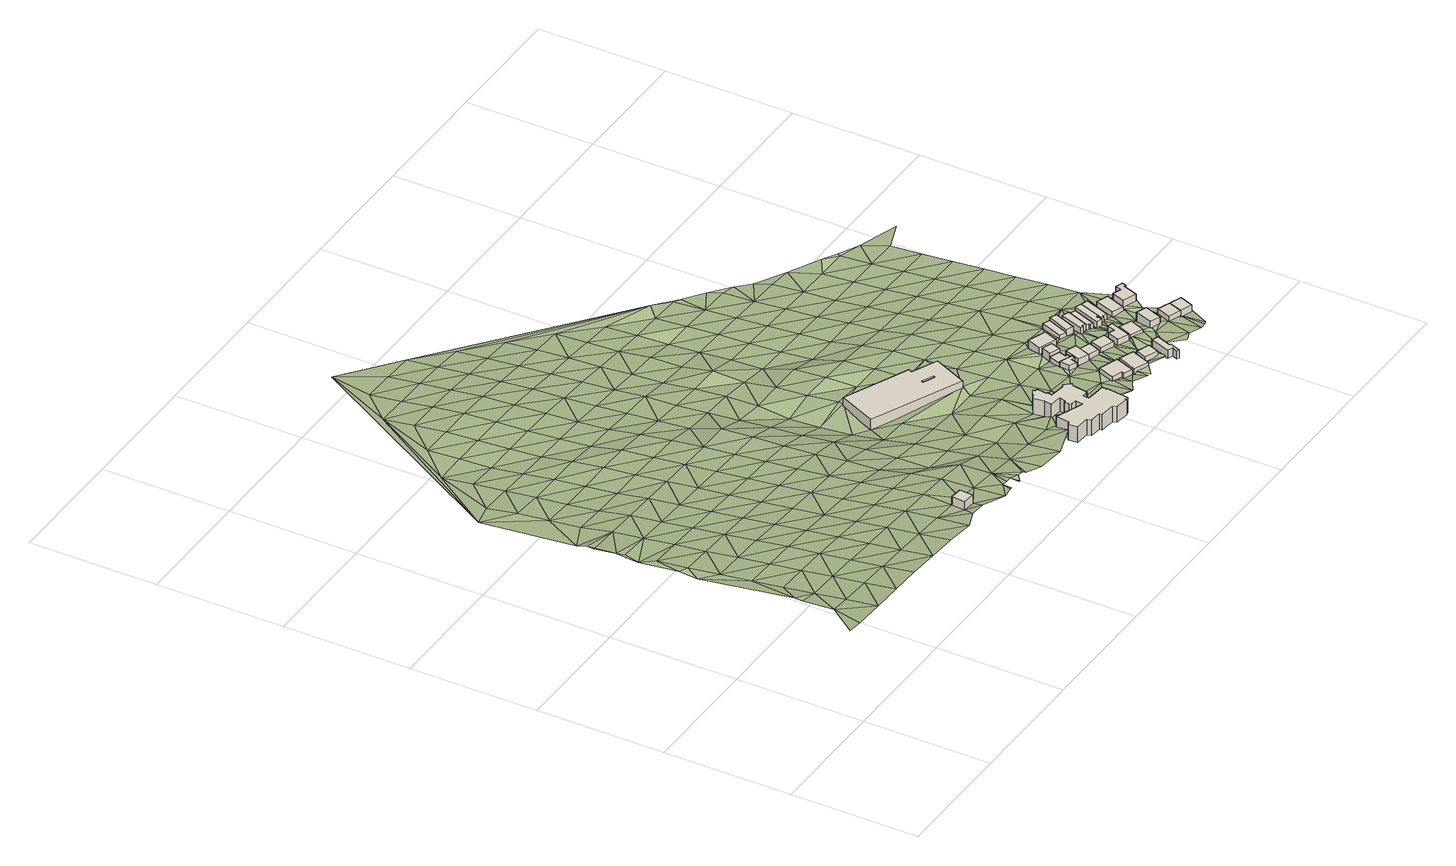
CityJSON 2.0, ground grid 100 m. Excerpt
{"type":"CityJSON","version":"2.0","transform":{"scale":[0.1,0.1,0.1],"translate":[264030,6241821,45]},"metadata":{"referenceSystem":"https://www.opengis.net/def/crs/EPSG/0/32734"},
"CityObjects":{
"building1":{"type":"Building","attributes":{"address":"2 Rhodes Avenue University Estate Cape Town","building":"house","building:levels":"2","building_height":6.9,"roof_height":108.15,"ground_height":101.25,"plus_code":"4FRW3C7X+2JJ"},"geometry":[{"type":"Solid","lod":"1","boundaries":[[[[0,1,2,3]],[[1,4,5,2]],[[4,6,7,5]],[[6,0,3,7]],[[3,2,5,7]],[[6,4,1,0]]]]}]},
"building2":{"type":"Building","attributes":{"address":"Oasis House 96 Upper Roodebloem Road University Estate Cape Town","building":"office","building:levels":"3","building_height":9.7,"roof_height":92.57,"ground_height":82.87,"plus_code":"4FRW3F72+27H"},"geometry":[{"type":"Solid","lod":"1","boundaries":[[[[8,9,10,11]],[[9,12,13,10]],[[12,14,15,13]],[[14,16,17,15]],[[16,18,19,17]],[[18,20,21,19]],[[20,22,23,21]],[[22,24,25,23]],[[24,26,27,25]],[[26,28,29,27]],[[28,30,31,29]],[[30,32,33,31]],[[32,34,35,33]],[[34,36,37,35]],[[36,38,39,37]],[[38,40,41,39]],[[40,42,43,41]],[[42,44,45,43]],[[44,46,47,45]],[[46,48,49,47]],[[48,50,51,49]],[[50,52,53,51]],[[52,54,55,53]],[[54,56,57,55]],[[56,58,59,57]],[[58,60,61,59]],[[60,62,63,61]],[[62,64,65,63]],[[64,66,67,65]],[[66,68,69,67]],[[68,70,71,69]],[[70,72,73,71]],[[72,74,75,73]],[[74,76,77,75]],[[76,78,79,77]],[[78,80,81,79]],[[80,82,83,81]],[[82,84,85,83]],[[84,86,87,85]],[[86,88,89,87]],[[88,90,91,89]],[[90,92,93,91]],[[92,8,11,93]],[[11,10,13,15,17,19,21,23,25,27,29,31,33,35,37,39,41,43,45,47,49,51,53,55,57,59,61,63,65,67,69,71,73,75,77,79,81,83,85,87,89,91,93]],[[92,90,88,86,84,82,80,78,76,74,72,70,68,66,64,62,60,58,56,54,52,50,48,46,44,42,40,38,36,34,32,30,28,26,24,22,20,18,16,14,12,9,8]]]]}]},
"building3":{"type":"Building","attributes":{"address":"197 Nelson Mandela Boulevard Cape Town","building":"warehouse","building:levels":"2","building_height":6.9,"roof_height":76.6,"ground_height":69.7,"plus_code":"4FRW3F72+C5V"},"geometry":[{"type":"Solid","lod":"1","boundaries":[[[[94,95,96,97]],[[95,98,99,96]],[[98,100,101,99]],[[100,102,103,101]],[[102,104,105,103]],[[104,94,97,105]],[[106,107,108,109]],[[107,110,111,108]],[[110,112,113,111]],[[112,106,109,113]],[[97,96,99,101,103,105],[109,108,111,113]],[[104,102,100,98,95,94],[112,110,107,106]]]]}]},
"building4":{"type":"Building","attributes":{"address":"127A Upper Roodebloem Road University Estate Cape Town","building":"house","building:levels":"1","building_height":4.1,"roof_height":80.63,"ground_height":76.53,"plus_code":"4FRW3F72+2GH"},"geometry":[{"type":"Solid","lod":"1","boundaries":[[[[114,115,116,117]],[[115,118,119,116]],[[118,120,121,119]],[[120,122,123,121]],[[122,124,125,123]],[[124,114,117,125]],[[117,116,119,121,123,125]],[[124,122,120,118,115,114]]]]}]},
"building5":{"type":"Building","attributes":{"address":"127 Upper Roodebloem Road University Estate Cape Town","building":"house","building:levels":"1","building_height":4.1,"roof_height":78.31,"ground_height":74.21,"plus_code":"4FRW3F72+4GV"},"geometry":[{"type":"Solid","lod":"1","boundaries":[[[[126,127,128,129,130,131]],[[127,132,133,129,128]],[[132,134,135,133]],[[134,136,137,135]],[[136,138,139,137]],[[138,126,131,130,139]],[[130,129,133,135,137,139]],[[138,136,134,132,127,126]]]]}]},
"building6":{"type":"Building","attributes":{"address":"125 Upper Roodebloem Road University Estate Cape Town","building":"house","building:levels":"1","building_height":4.1,"roof_height":76.48,"ground_height":72.38,"plus_code":"4FRW3F72+5GP"},"geometry":[{"type":"Solid","lod":"1","boundaries":[[[[140,141,142,143]],[[141,144,131,142]],[[144,145,146,131]],[[145,147,148,146]],[[147,149,150,148]],[[149,140,143,150]],[[143,142,131,146,148,150]],[[149,147,145,144,141,140]]]]}]},
"building7":{"type":"Building","attributes":{"address":"University Estate Cape Town","building":"house","building:levels":"1","building_height":4.1,"roof_height":80.63,"ground_height":76.53,"plus_code":"4FRW3F72+2J2"},"geometry":[{"type":"Solid","lod":"1","boundaries":[[[[151,152,153,154]],[[152,155,156,153]],[[155,157,158,156]],[[157,151,154,158]],[[154,153,156,158]],[[157,155,152,151]]]]}]},
"building8":{"type":"Building","attributes":{"address":"123 Upper Roodebloem Road University Estate Cape Town","building":"house","building:levels":"2","building_height":6.9,"roof_height":79.28,"ground_height":72.38,"plus_code":"4FRW3F72+6G5"},"geometry":[{"type":"Solid","lod":"1","boundaries":[[[[141,140,143,159,160,142]],[[140,161,162,159,143]],[[161,163,164,162]],[[163,141,142,160,164]],[[160,159,162,164]],[[163,161,140,141]]]]}]},
"building9":{"type":"Building","attributes":{"address":"29 Ritchie Street University Estate Cape Town","building":"house","building:levels":"1","building_height":4.1,"roof_height":78.31,"ground_height":74.21,"plus_code":"4FRW3F72+4HV"},"geometry":[{"type":"Solid","lod":"1","boundaries":[[[[165,166,167,168]],[[166,169,170,167]],[[169,171,172,170]],[[171,173,174,172]],[[173,165,168,174]],[[168,167,170,172,174]],[[173,171,169,166,165]]]]}]},
"building10":{"type":"Building","attributes":{"address":"31 Ritchie Street University Estate Cape Town","building":"house","building:levels":"1","building_height":4.1,"roof_height":78.31,"ground_height":74.21,"plus_code":"4FRW3F72+4JC"},"geometry":[{"type":"Solid","lod":"1","boundaries":[[[[175,176,168,167]],[[176,177,178,168]],[[177,179,180,178]],[[179,175,167,180]],[[167,168,178,180]],[[179,177,176,175]]]]}]},
"building11":{"type":"Building","attributes":{"address":"University Estate Cape Town","building":"house","building:levels":"1","building_height":4.1,"roof_height":79.83,"ground_height":75.73,"plus_code":"4FRW3F62+XMV"},"geometry":[{"type":"Solid","lod":"1","boundaries":[[[[181,182,183,184]],[[182,185,186,183]],[[185,187,188,186]],[[187,181,184,188]],[[184,183,186,188]],[[187,185,182,181]]]]}]},
"building12":{"type":"Building","attributes":{"address":"121B Tooting Lane University Estate Cape Town","building":"house","building:levels":"1","building_height":4.1,"roof_height":76.48,"ground_height":72.38,"plus_code":"4FRW3F72+7H4"},"geometry":[{"type":"Solid","lod":"1","boundaries":[[[[189,190,191,192]],[[190,193,194,191]],[[193,195,196,194]],[[195,189,192,196]],[[192,191,194,196]],[[195,193,190,189]]]]}]},
"building13":{"type":"Building","attributes":{"address":"University Estate Cape Town","building":"house","building:levels":"1","building_height":4.1,"roof_height":82.3,"ground_height":78.2,"plus_code":"4FRW3F62+XPC"},"geometry":[{"type":"Solid","lod":"1","boundaries":[[[[197,198,199,200]],[[198,201,202,199]],[[201,203,204,202]],[[203,205,206,204]],[[205,207,208,206]],[[207,209,210,208]],[[209,211,212,210]],[[211,197,200,212]],[[200,199,202,204,206,208,210,212]],[[211,209,207,205,203,201,198,197]]]]}]},
"building14":{"type":"Building","attributes":{"address":"33 Ritchie Street University Estate Cape Town","building":"house","building:levels":"1","building_height":4.1,"roof_height":77.22,"ground_height":73.12,"plus_code":"4FRW3F72+4M6"},"geometry":[{"type":"Solid","lod":"1","boundaries":[[[[213,214,215,216]],[[214,217,218,215]],[[217,219,220,218]],[[219,213,216,220]],[[216,215,218,220]],[[219,217,214,213]]]]}]},
"building15":{"type":"Building","attributes":{"address":"35 Ritchie Street University Estate Cape Town","building":"house","building:levels":"1","building_height":4.1,"roof_height":77.22,"ground_height":73.12,"plus_code":"4FRW3F72+4P3"},"geometry":[{"type":"Solid","lod":"1","boundaries":[[[[221,222,223,224]],[[222,225,226,223]],[[225,227,228,226]],[[227,229,230,228]],[[229,231,232,230]],[[231,221,224,232]],[[224,223,226,228,230,232]],[[231,229,227,225,222,221]]]]}]},
"building16":{"type":"Building","attributes":{"address":"4 Selbourne Road University Estate Cape Town","building":"house","building:levels":"1","building_height":4.1,"roof_height":72.56,"ground_height":68.46,"plus_code":"4FRW3F72+7M4"},"geometry":[{"type":"Solid","lod":"1","boundaries":[[[[233,234,235,236]],[[234,237,238,235]],[[237,239,240,238]],[[239,233,236,240]],[[236,235,238,240]],[[239,237,234,233]]]]}]},
"building17":{"type":"Building","attributes":{"address":"6 Selbourne Road University Estate Cape Town","building":"house","building:levels":"1","building_height":4.1,"roof_height":74.78,"ground_height":70.68,"plus_code":"4FRW3F72+7P2"},"geometry":[{"type":"Solid","lod":"1","boundaries":[[[[239,241,242,243,244,240]],[[241,245,246,243,242]],[[245,233,247,246]],[[233,239,240,244,247]],[[244,243,246,247]],[[233,245,241,239]]]]}]},
"building18":{"type":"Building","attributes":{"address":"37 Ritchie Street University Estate Cape Town","building":"house","building:levels":"1","building_height":4.1,"roof_height":76.28,"ground_height":72.18,"plus_code":"4FRW3F72+3QM"},"geometry":[{"type":"Solid","lod":"1","boundaries":[[[[248,249,250,251]],[[249,252,253,250]],[[252,254,255,253]],[[254,248,251,255]],[[251,250,253,255]],[[254,252,249,248]]]]}]},
"building19":{"type":"Building","attributes":{"address":"8 Selbourne Road University Estate Cape Town","building":"house","building:levels":"1","building_height":4.1,"roof_height":74.78,"ground_height":70.68,"plus_code":"4FRW3F72+6PG"},"geometry":[{"type":"Solid","lod":"1","boundaries":[[[[256,257,258,259,260]],[[257,261,262,258]],[[261,263,264,262]],[[263,265,266,264]],[[265,267,268,269,266]],[[267,256,260,259,269,268]],[[259,258,262,264,266,269]],[[267,265,263,261,257,256]]]]}]},
"building20":{"type":"Building","attributes":{"address":"10 Selbourne Road University Estate Cape Town","building":"house","building:levels":"1","building_height":4.1,"roof_height":73.74,"ground_height":69.64,"plus_code":"4FRW3F72+6QC"},"geometry":[{"type":"Solid","lod":"1","boundaries":[[[[256,267,268,260]],[[267,270,271,268]],[[270,272,273,271]],[[272,274,275,273]],[[274,276,277,275]],[[276,256,260,277]],[[260,268,271,273,275,277]],[[276,274,272,270,267,256]]]]}]},
"building21":{"type":"Building","attributes":{"address":"12 Selbourne Road University Estate Cape Town","building":"house","building:levels":"1","building_height":4.1,"roof_height":73.74,"ground_height":69.64,"plus_code":"4FRW3F72+6Q9"},"geometry":[{"type":"Solid","lod":"1","boundaries":[[[[278,279,280,281]],[[279,282,283,280]],[[282,284,285,283]],[[284,286,287,285]],[[286,288,289,287]],[[288,290,291,289]],[[290,292,293,291]],[[292,278,281,293]],[[281,280,283,285,287,289,291,293]],[[292,290,288,286,284,282,279,278]]]]}]},
"building22":{"type":"Building","attributes":{"address":"39 Ritchie Street University Estate Cape Town","building":"house","building:levels":"1","building_height":4.1,"roof_height":79.01,"ground_height":74.91,"plus_code":"4FRW3F72+3R8"},"geometry":[{"type":"Solid","lod":"1","boundaries":[[[[294,295,296,297]],[[295,298,299,296]],[[298,300,301,299]],[[300,294,297,301]],[[297,296,299,301]],[[300,298,295,294]]]]}]},
"building23":{"type":"Building","attributes":{"address":"14 Selbourne Road University Estate Cape Town","building":"house","building:levels":"1","building_height":4.1,"roof_height":73.74,"ground_height":69.64,"plus_code":"4FRW3F72+6R7"},"geometry":[{"type":"Solid","lod":"1","boundaries":[[[[302,303,293,281]],[[303,304,305,293]],[[304,306,307,305]],[[306,308,309,307]],[[308,310,311,309]],[[310,312,313,311]],[[312,302,281,313]],[[281,293,305,307,309,311,313]],[[312,310,308,306,304,303,302]]]]}]},
"building24":{"type":"Building","attributes":{"address":"41 Ritchie Street University Estate Cape Town","building":"house","building:levels":"1","building_height":4.1,"roof_height":78.24,"ground_height":74.14,"plus_code":"4FRW3F72+2VQ"},"geometry":[{"type":"Solid","lod":"1","boundaries":[[[[314,315,316,317]],[[315,318,319,316]],[[318,320,321,319]],[[320,314,317,321]],[[317,316,319,321]],[[320,318,315,314]]]]}]},
"building25":{"type":"Building","attributes":{"address":"16 Selbourne Road University Estate Cape Town","building":"house","building:levels":"1","building_height":4.1,"roof_height":72.95,"ground_height":68.85,"plus_code":"4FRW3F72+5VJ"},"geometry":[{"type":"Solid","lod":"1","boundaries":[[[[322,323,324,325]],[[323,326,327,324]],[[326,328,329,327]],[[328,322,325,329]],[[325,324,327,329]],[[328,326,323,322]]]]}]},
"building26":{"type":"Building","attributes":{"address":"43 Ritchie Street University Estate Cape Town","building":"house","building:levels":"1","building_height":4.1,"roof_height":78.24,"ground_height":74.14,"plus_code":"4FRW3F72+2WG"},"geometry":[{"type":"Solid","lod":"1","boundaries":[[[[330,331,321,317]],[[331,332,333,321]],[[332,334,335,333]],[[334,330,317,335]],[[317,321,333,335]],[[334,332,331,330]]]]}]},
"building27":{"type":"Building","attributes":{"address":"18 Selbourne Road University Estate Cape Town","building":"house","building:levels":"2","building_height":6.9,"roof_height":75.75,"ground_height":68.85,"plus_code":"4FRW3F72+5WF"},"geometry":[{"type":"Solid","lod":"1","boundaries":[[[[336,337,338,339]],[[337,340,341,338]],[[340,342,343,341]],[[342,344,345,343]],[[344,346,347,345]],[[346,348,349,347]],[[348,350,351,349]],[[350,336,339,351]],[[339,338,341,343,345,347,349,351]],[[350,348,346,344,342,340,337,336]]]]}]},
"terrain1":{"type":"TINRelief","geometry":[{"type":"CompositeSurface","lod":"1","boundaries":[[[352,353,354]],[[352,355,353]],[[356,353,355]],[[357,353,358]],[[356,358,353]],[[357,358,359]],[[355,360,356]],[[361,359,358]],[[361,362,359]],[[355,363,360]],[[358,356,364]],[[359,362,365]],[[356,360,364]],[[358,366,361]],[[362,361,366]],[[365,362,367]],[[358,364,366]],[[368,360,363]],[[365,367,369]],[[365,369,370]],[[367,362,371]],[[360,368,364]],[[366,371,362]],[[363,372,368]],[[370,369,373]],[[373,374,370]],[[369,367,375]],[[371,376,367]],[[377,366,364]],[[368,378,364]],[[369,375,373]],[[367,376,375]],[[379,374,380]],[[366,377,371]],[[364,378,377]],[[381,374,373]],[[382,368,372]],[[383,384,379]],[[385,380,374]],[[386,376,371]],[[381,373,375]],[[380,385,379]],[[387,378,368]],[[371,377,386]],[[385,374,381]],[[387,368,382]],[[388,383,379]],[[376,389,375]],[[390,377,378]],[[383,388,384]],[[376,386,391]],[[388,392,384]],[[388,379,385]],[[390,378,387]],[[375,389,381]],[[376,391,389]],[[377,393,386]],[[393,377,390]],[[385,381,394]],[[395,387,382]],[[392,388,396]],[[391,386,397]],[[381,389,394]],[[392,396,398]],[[397,386,393]],[[395,382,399]],[[392,398,400]],[[401,390,387]],[[388,385,402]],[[391,403,389]],[[385,394,404]],[[390,401,393]],[[403,391,397]],[[395,401,387]],[[388,402,396]],[[402,385,404]],[[389,405,394]],[[406,397,393]],[[407,400,398]],[[405,389,403]],[[408,398,396]],[[395,399,409]],[[406,393,401]],[[404,394,410]],[[411,400,407]],[[408,396,402]],[[412,403,397]],[[394,405,410]],[[406,412,397]],[[407,398,413]],[[401,395,414]],[[408,415,398]],[[409,416,395]],[[417,402,404]],[[418,405,403]],[[404,410,419]],[[414,406,401]],[[398,415,413]],[[403,412,418]],[[414,395,416]],[[420,411,407]],[[402,417,408]],[[417,404,419]],[[400,411,421]],[[405,422,410]],[[423,412,406]],[[420,407,413]],[[424,416,409]],[[405,418,422]],[[415,408,425]],[[423,406,414]],[[426,419,410]],[[408,417,425]],[[411,420,427]],[[410,422,426]],[[4,416,424]],[[414,416,1]],[[415,428,413]],[[418,412,429]],[[412,423,430]],[[416,4,1]],[[421,411,427]],[[415,425,428]],[[417,419,431]],[[422,418,429]],[[426,432,419]],[[429,412,430]],[[4,424,433]],[[413,434,420]],[[423,414,435]],[[417,431,425]],[[435,414,1]],[[434,413,428]],[[431,419,432]],[[6,4,433]],[[422,436,426]],[[427,420,437]],[[438,430,423]],[[436,422,429]],[[425,439,428]],[[1,0,435]],[[437,420,434]],[[438,423,435]],[[440,432,426]],[[433,441,6]],[[439,425,431]],[[421,427,442]],[[430,443,429]],[[400,421,444]],[[426,436,440]],[[434,428,445]],[[442,427,437]],[[6,446,0]],[[438,443,430]],[[445,428,439]],[[446,6,441]],[[435,0,447]],[[431,432,448]],[[449,436,429]],[[432,440,450]],[[437,434,451]],[[447,438,435]],[[421,442,452]],[[443,449,429]],[[439,431,448]],[[451,434,445]],[[0,446,447]],[[448,432,450]],[[440,436,453]],[[421,452,454]],[[437,455,442]],[[456,443,438]],[[446,441,457]],[[449,453,436]],[[439,458,445]],[[459,457,441]],[[455,437,451]],[[438,447,456]],[[460,450,440]],[[458,439,448]],[[452,442,461]],[[449,443,462]],[[457,459,463]],[[453,460,440]],[[451,445,464]],[[461,442,455]],[[462,443,456]],[[457,465,446]],[[450,466,448]],[[447,446,467]],[[464,445,458]],[[454,444,421]],[[454,452,468]],[[460,466,450]],[[457,469,465]],[[455,451,470]],[[471,472,473]],[[474,453,449]],[[447,467,456]],[[468,452,461]],[[462,475,449]],[[467,446,465]],[[469,473,465]],[[458,448,476]],[[477,473,472]],[[470,451,464]],[[477,465,473]],[[453,474,460]],[[466,476,448]],[[449,475,474]],[[455,478,461]],[[456,479,462]],[[444,480,400]],[[481,454,468]],[[465,477,482]],[[464,458,483]],[[455,470,478]],[[479,456,467]],[[484,466,460]],[[481,485,454]],[[476,483,458]],[[486,468,461]],[[487,475,462]],[[460,474,484]],[[482,488,465]],[[464,489,470]],[[485,444,454]],[[461,478,486]],[[462,479,487]],[[482,490,488]],[[476,466,491]],[[467,465,492]],[[483,489,464]],[[493,481,468]],[[491,466,484]],[[488,490,494]],[[478,470,495]],[[474,475,496]],[[479,467,492]],[[486,493,468]],[[475,487,497]],[[492,465,488]],[[489,495,470]],[[498,485,481]],[[499,483,476]],[[474,496,484]],[[491,500,476]],[[475,497,496]],[[486,478,501]],[[479,502,487]],[[493,498,481]],[[483,499,489]],[[494,503,488]],[[495,501,478]],[[476,500,499]],[[492,502,479]],[[504,444,485]],[[484,505,491]],[[506,493,486]],[[497,487,507]],[[498,504,485]],[[505,484,496]],[[508,495,489]],[[501,506,486]],[[502,507,487]],[[509,500,491]],[[510,492,488]],[[508,489,499]],[[503,511,488]],[[512,498,493]],[[497,513,496]],[[504,514,444]],[[491,505,509]],[[515,501,495]],[[492,510,502]],[[506,512,493]],[[507,513,497]],[[510,488,511]],[[514,516,444]],[[508,515,495]],[[517,504,498]],[[499,500,518]],[[505,496,519]],[[500,509,520]],[[521,507,502]],[[512,517,498]],[[513,519,496]],[[506,501,522]],[[518,508,499]],[[515,523,501]],[[500,520,518]],[[521,502,510]],[[524,514,504]],[[516,480,444]],[[505,525,509]],[[503,526,511]],[[512,506,522]],[[527,513,507]],[[517,524,504]],[[501,523,522]],[[519,525,505]],[[521,527,507]],[[514,528,516]],[[529,515,508]],[[95,519,513]],[[520,509,530]],[[510,511,531]],[[508,518,532]],[[517,512,533]],[[524,528,514]],[[525,530,509]],[[534,511,526]],[[515,529,523]],[[531,521,510]],[[522,533,512]],[[508,532,529]],[[513,535,95]],[[527,535,513]],[[531,511,534]],[[517,536,524]],[[518,520,537]],[[528,538,516]],[[530,539,520]],[[516,538,480]],[[522,523,540]],[[519,541,525]],[[519,95,541]],[[533,536,517]],[[534,526,542]],[[526,543,542]],[[532,518,537]],[[544,527,521]],[[529,540,523]],[[520,539,537]],[[521,531,545]],[[528,524,546]],[[547,530,525]],[[548,533,522]],[[527,544,535]],[[536,546,524]],[[521,545,544]],[[534,542,549]],[[534,549,531]],[[532,550,529]],[[540,548,522]],[[547,525,541]],[[538,528,551]],[[552,539,530]],[[550,532,537]],[[553,536,533]],[[546,551,528]],[[545,531,44]],[[538,554,480]],[[547,552,530]],[[542,555,549]],[[549,46,531]],[[540,529,556]],[[557,555,542]],[[548,553,533]],[[44,531,46]],[[557,542,558]],[[535,559,95]],[[556,529,550]],[[546,536,560]],[[561,537,539]],[[562,549,555]],[[551,554,538]],[[549,562,563]],[[552,564,539]],[[563,562,555]],[[549,563,565]],[[545,566,544]],[[553,560,536]],[[567,557,558]],[[545,44,566]],[[568,565,563]],[[569,548,540]],[[570,547,541]],[[537,561,550]],[[544,559,535]],[[540,556,571]],[[539,564,561]],[[572,551,546]],[[547,570,552]],[[548,569,553]],[[42,566,44]],[[560,572,546]],[[540,571,569]],[[36,34,32]],[[556,550,573]],[[38,36,40]],[[566,42,40]],[[574,544,566]],[[575,32,576]],[[577,578,579]],[[580,554,551]],[[581,564,552]],[[573,550,561]],[[579,578,582]],[[32,583,36]],[[560,553,584]],[[579,585,586]],[[572,580,551]],[[585,579,582]],[[552,570,581]],[[32,575,583]],[[570,541,587]],[[574,559,544]],[[588,571,556]],[[589,40,36]],[[569,584,553]],[[582,590,585]],[[591,585,592]],[[573,588,556]],[[593,566,40]],[[36,583,589]],[[585,590,592]],[[594,572,560]],[[595,587,541]],[[561,564,596]],[[591,592,597]],[[564,581,598]],[[590,599,600]],[[593,574,566]],[[584,594,560]],[[583,597,589]],[[569,571,601]],[[589,593,40]],[[602,603,604]],[[596,573,561]],[[588,605,571]],[[564,598,596]],[[606,580,572]],[[600,607,590]],[[604,608,602]],[[570,609,581]],[[601,584,569]],[[597,592,610]],[[610,592,590]],[[594,606,572]],[[571,605,601]],[[554,611,480]],[[570,587,609]],[[612,559,574]],[[574,593,612]],[[613,588,573]],[[598,581,614]],[[589,597,615]],[[573,596,616]],[[607,610,590]],[[581,609,614]],[[595,617,618]],[[619,594,584]],[[588,613,605]],[[584,601,620]],[[573,616,613]],[[615,597,610]],[[559,612,621]],[[598,622,596]],[[623,587,595]],[[593,589,624]],[[618,559,621]],[[594,619,606]],[[609,587,623]],[[584,620,619]],[[598,614,622]],[[554,580,611]],[[625,610,607]],[[601,605,626]],[[627,625,607]],[[595,618,623]],[[624,589,615]],[[616,596,628]],[[612,593,629]],[[613,626,605]],[[614,609,630]],[[628,596,622]],[[618,621,623]],[[610,625,631]],[[625,627,122]],[[631,615,610]],[[632,620,601]],[[621,612,629]],[[623,630,609]],[[629,593,624]],[[120,625,122]],[[616,633,613]],[[626,632,601]],[[611,580,606]],[[627,124,122]],[[124,627,634]],[[622,614,635]],[[616,628,633]],[[624,615,636]],[[631,132,615]],[[637,636,615]],[[132,637,615]],[[619,620,638]],[[639,623,621]],[[630,635,614]],[[124,634,640]],[[641,626,613]],[[632,638,620]],[[621,629,639]],[[624,636,642]],[[628,622,643]],[[641,613,633]],[[644,645,640]],[[646,124,640]],[[176,132,631]],[[606,619,611]],[[629,624,163]],[[132,647,134]],[[630,623,648]],[[635,643,622]],[[163,624,642]],[[136,134,647]],[[114,176,631]],[[649,632,626]],[[114,124,646]],[[132,176,647]],[[138,136,647]],[[639,648,623]],[[633,628,650]],[[641,649,626]],[[138,647,171]],[[163,651,629]],[[630,652,635]],[[147,138,171]],[[643,650,628]],[[149,147,171]],[[149,171,140]],[[646,177,114]],[[653,638,632]],[[651,190,629]],[[639,629,654]],[[114,177,176]],[[648,652,630]],[[638,611,619]],[[161,651,163]],[[157,645,182]],[[641,633,655]],[[140,171,656]],[[649,653,632]],[[657,182,645]],[[656,161,140]],[[190,654,629]],[[646,157,658]],[[177,646,658]],[[643,635,659]],[[171,660,656]],[[650,655,633]],[[182,181,157]],[[661,651,161]],[[648,639,662]],[[652,659,635]],[[179,660,175]],[[182,657,663]],[[661,161,656]],[[664,649,641]],[[656,660,661]],[[177,658,179]],[[665,157,181]],[[654,662,639]],[[650,643,666]],[[660,179,214]],[[157,219,658]],[[653,611,638]],[[655,664,641]],[[658,214,179]],[[157,665,219]],[[181,187,665]],[[657,198,663]],[[654,190,189]],[[648,667,652]],[[659,666,643]],[[649,668,653]],[[663,198,187]],[[669,661,660]],[[662,667,648]],[[214,669,660]],[[187,198,665]],[[655,650,670]],[[671,219,665]],[[664,668,649]],[[661,672,189]],[[659,652,673]],[[650,666,670]],[[665,198,674]],[[675,671,665]],[[669,672,661]],[[676,219,671]],[[662,654,234]],[[234,654,189]],[[213,219,676]],[[667,673,652]],[[677,214,213]],[[198,197,674]],[[675,665,674]],[[653,678,611]],[[664,655,679]],[[668,678,653]],[[214,677,669]],[[234,189,672]],[[672,669,680]],[[666,659,681]],[[670,679,655]],[[682,213,676]],[[680,669,683]],[[197,684,685]],[[686,677,213]],[[674,197,687]],[[673,681,659]],[[677,683,669]],[[213,682,686]],[[688,682,676]],[[689,668,664]],[[254,675,674]],[[667,662,690]],[[691,662,234]],[[692,693,684]],[[687,197,685]],[[678,694,611]],[[695,670,666]],[[668,694,678]],[[679,689,664]],[[254,221,675]],[[693,685,684]],[[686,696,697]],[[683,677,698]],[[682,699,686]],[[233,700,234]],[[699,696,686]],[[673,667,690]],[[681,695,666]],[[662,691,690]],[[234,700,691]],[[682,701,699]],[[696,699,702]],[[682,221,703]],[[694,668,704]],[[703,701,682]],[[698,245,683]],[[687,685,705]],[[706,221,254]],[[707,679,670]],[[689,708,668]],[[252,687,705]],[[709,703,221]],[[706,254,252]],[[704,668,708]],[[693,318,685]],[[681,673,710]],[[695,707,670]],[[685,711,705]],[[221,706,306]],[[712,700,233]],[[306,709,221]],[[245,698,256]],[[713,701,703]],[[691,700,712]],[[693,714,318]],[[710,673,690]],[[712,233,245]],[[715,252,705]],[[709,304,716]],[[711,685,318]],[[706,252,715]],[[306,304,709]],[[717,716,718]],[[719,689,679]],[[303,716,304]],[[718,716,303]],[[706,310,306]],[[245,256,712]],[[713,703,279]],[[681,720,695]],[[306,310,308]],[[707,719,679]],[[706,715,721]],[[721,310,706]],[[713,279,256]],[[689,722,708]],[[691,723,690]],[[708,722,704]],[[720,681,710]],[[714,724,320]],[[714,320,318]],[[712,256,279]],[[315,711,318]],[[691,712,723]],[[724,725,320]],[[711,315,295]],[[707,695,726]],[[722,689,727]],[[728,721,715]],[[719,729,689]],[[728,715,295]],[[279,302,712]],[[310,721,322]],[[710,690,730]],[[727,689,729]],[[726,695,720]],[[322,312,310]],[[312,712,302]],[[731,320,725]],[[295,315,732]],[[690,723,730]],[[295,732,728]],[[733,719,707]],[[732,315,314]],[[732,734,728]],[[720,710,735]],[[726,733,707]],[[736,728,734]],[[737,712,312]],[[723,712,737]],[[710,730,735]],[[736,328,728]],[[732,738,734]],[[719,739,729]],[[322,737,312]],[[729,739,727]],[[720,740,726]],[[737,322,328]],[[741,328,736]],[[733,742,719]],[[741,736,743]],[[730,723,744]],[[739,719,742]],[[740,720,735]],[[745,328,741]],[[745,741,743]],[[744,723,737]],[[737,328,745]],[[746,733,726]],[[735,730,747]],[[746,726,740]],[[744,747,730]],[[733,748,742]],[[742,749,739]],[[740,735,750]],[[746,748,733]],[[735,747,750]],[[746,740,751]],[[748,752,742]],[[742,752,749]],[[751,740,750]],[[746,753,748]],[[752,754,749]],[[753,746,751]],[[748,755,752]],[[752,755,754]],[[756,748,753]],[[756,755,748]],[[755,756,757]]]}]}
},
"vertices":[
[1943,354,562],[1845,361,562],[1845,361,632],[1943,354,632],[1837,254,562],[1837,254,632],[1935,247,562],[1935,247,632],
[3672,224,345],[3594,229,345],[3594,229,476],[3672,224,476],[3515,239,345],[3515,239,476],[3521,286,345],[3521,286,476],[3554,282,345],[3554,282,476],[3555,287,345],[3555,287,476],[3570,284,345],[3570,284,476],[3587,404,345],[3587,404,476],[3605,420,345],[3605,420,476],[3566,474,345],[3566,474,476],[3544,460,345],[3544,460,476],[3422,477,345],[3422,477,476],[3428,515,345],[3428,515,476],[3419,516,345],[3419,516,476],[3430,597,345],[3430,597,476],[3407,600,345],[3407,600,476],[3409,618,345],[3409,618,476],[3400,617,345],[3400,617,476],[3321,566,345],[3321,566,476],[3333,485,345],[3333,485,476],[3318,423,345],[3318,423,476],[3413,410,345],[3413,410,476],[3402,361,345],[3402,361,476],[3391,363,345],[3391,363,476],[3384,318,345],[3384,318,476],[3394,304,345],[3394,304,476],[3440,298,345],[3440,298,476],[3432,240,345],[3432,240,476],[3212,324,345],[3212,324,476],[3197,216,345],[3197,216,476],[3175,205,345],[3175,205,476],[3182,134,345],[3182,134,476],[3286,126,345],[3286,126,476],[3299,93,345],[3299,93,476],[3386,84,345],[3386,84,476],[3393,64,345],[3393,64,476],[3508,52,345],[3508,52,476],[3523,20,345],[3523,20,476],[3628,7,345],[3628,7,476],[3629,17,345],[3629,17,476],[3653,11,345],[3653,11,476],[3674,184,345],[3674,184,476],[3667,185,345],[3667,185,476],
[2881,1812,229],[2749,1518,229],[2749,1518,316],[2881,1812,316],[3458,1201,229],[3458,1201,316],[3578,1467,229],[3578,1467,316],[3378,1557,229],[3378,1557,316],[3390,1585,229],[3390,1585,316],[3401,1386,229],[3309,1427,229],[3309,1427,316],[3401,1386,316],[3316,1441,229],[3316,1441,316],[3407,1400,229],[3407,1400,316],
[4156,382,315],[4005,437,315],[4005,437,356],[4156,382,356],[3958,310,315],[3958,310,356],[4039,281,315],[4039,281,356],[4031,259,315],[4031,259,356],[4102,234,315],[4102,234,356],
[3965,726,292],[3955,645,292],[3955,645,315],[3955,645,333],[3965,726,333],[3965,726,315],[4011,617,292],[4011,617,333],[4026,667,292],[4026,667,333],[4054,660,292],[4054,660,333],[4068,687,292],[4068,687,333],
[4084,795,274],[4002,825,274],[4002,825,315],[4084,795,315],[3965,726,274],[4068,687,274],[4068,687,315],[4084,731,274],[4084,731,315],[4063,739,274],[4063,739,315],
[4173,376,307],[4115,224,307],[4115,224,356],[4173,376,356],[4229,180,307],[4229,180,356],[4288,333,307],[4288,333,356],
[4084,795,343],[4002,825,343],[4112,873,274],[4112,873,343],[4032,903,274],[4032,903,343],
[4137,596,274],[4169,685,274],[4169,685,333],[4137,596,333],[4183,723,274],[4183,723,333],[4099,754,274],[4099,754,333],[4052,630,274],[4052,630,333],
[4169,685,292],[4137,596,292],[4219,566,292],[4219,566,333],[4252,655,292],[4252,655,333],
[4316,320,307],[4285,234,307],[4285,234,348],[4316,320,348],[4388,197,307],[4388,197,348],[4419,283,307],[4419,283,348],
[4242,998,251],[4099,1051,251],[4099,1051,315],[4242,998,315],[4058,941,251],[4058,941,315],[4200,888,251],[4200,888,315],
[4505,260,307],[4454,280,307],[4454,280,373],[4505,260,373],[4393,122,307],[4393,122,373],[4436,106,307],[4436,106,373],[4419,63,307],[4419,63,373],[4440,55,307],[4440,55,373],[4475,144,307],[4475,144,373],[4462,149,307],[4462,149,373],
[4402,626,281],[4293,666,281],[4293,666,322],[4402,626,322],[4258,572,281],[4258,572,322],[4367,532,281],[4367,532,322],
[4548,646,272],[4508,660,272],[4508,660,322],[4548,646,322],[4486,596,272],[4486,596,322],[4435,614,272],[4435,614,322],[4400,517,272],[4400,517,322],[4491,485,272],[4491,485,322],
[4423,1069,235],[4368,1092,235],[4368,1092,276],[4423,1069,276],[4302,918,235],[4302,918,276],[4355,898,235],[4355,898,276],
[4412,876,235],[4412,876,276],[4412,876,298],[4355,898,298],[4479,1047,235],[4479,1047,298],[4423,1069,298],
[4504,475,272],[4602,436,272],[4602,436,313],[4504,475,313],[4650,554,272],[4650,554,313],[4552,593,272],[4552,593,313],
[4545,987,224],[4491,1007,224],[4491,1007,298],[4545,987,298],[4545,987,287],[4425,824,224],[4425,824,298],[4448,816,224],[4448,816,298],[4453,829,224],[4453,829,298],[4481,817,224],[4481,817,287],[4481,817,298],
[4508,807,224],[4508,807,287],[4503,796,224],[4503,796,287],[4529,787,224],[4529,787,287],[4598,967,224],[4598,967,287],
[4685,971,224],[4635,987,224],[4635,987,287],[4685,971,287],[4554,774,224],[4554,774,287],[4599,758,224],[4599,758,287],[4611,788,224],[4611,788,287],[4602,791,224],[4602,791,287],[4607,802,224],[4607,802,287],[4623,796,224],[4623,796,287],
[4756,389,264],[4806,526,264],[4806,526,340],[4756,389,340],[4723,556,264],[4723,556,340],[4673,419,264],[4673,419,340],
[4685,971,246],[4623,796,246],[4612,765,246],[4612,765,287],[4630,759,246],[4630,759,287],[4634,772,246],[4634,772,287],[4670,759,246],[4670,759,287],[4739,952,246],[4739,952,287],
[4940,418,291],[4841,456,291],[4841,456,332],[4940,418,332],[4799,347,291],[4799,347,332],[4898,309,291],[4898,309,332],
[4772,897,238],[4714,742,238],[4714,742,280],[4772,897,280],[4805,708,238],[4805,708,280],[4863,863,238],[4863,863,280],
[4940,418,280],[4898,309,280],[4994,274,280],[4994,274,332],[5035,383,280],[5035,383,332],
[4947,688,228],[4988,806,228],[4988,806,308],[4947,688,308],[5004,800,228],[5004,800,308],[5015,833,228],[5015,833,308],[4956,854,228],[4956,854,308],[4940,805,228],[4940,805,308],[4874,828,228],[4874,828,308],[4839,726,228],[4839,726,308],
[133,105,718],[228,362,681],[6,107,731],[383,105,707],[383,355,670],[250,624,647],[383,605,633],[255,687,647],[633,355,658],[383,850,598],[383,1100,563],[633,105,695],[633,605,621],[304,1479,498],[633,850,587],[383,1350,529],[883,355,643],[383,1600,498],[315,1631,498],[633,1100,554],[883,105,682],[383,1850,467],[348,1973,433],[633,1600,484],[633,1350,519],[883,850,576],[883,605,607],[367,2159,433],[383,2095,433],[633,1850,451],[1133,105,664],[383,2340,398],[383,2392,398],[633,2095,417],[883,1100,545],[1133,355,626],[633,2340,383],[883,1600,471],[1133,605,591],[883,1350,507],[411,2496,349],[1133,850,560],[883,1850,436],[1383,355,607],[633,2590,336],[1133,1100,526],[633,2840,303],[1383,105,642],[462,3296,231],[1383,605,573],[883,2340,368],[1133,1350,490],[883,2095,401],[1133,1600,454],[1383,850,538],[633,3085,276],[883,2590,321],[1634,105,613],[1133,1850,422],[633,3330,233],[1383,1100,503],[883,3085,257],[1634,605,555],[883,2840,286],[1634,355,585],[1133,2340,357],[1383,1350,468],[1133,2095,390],[883,3330,226],[883,3830,158],[1383,1600,436],[1634,850,519],[1801,173,584],[1133,2590,311],[1383,1850,408],[883,3580,197],[1133,2840,281],[1634,1350,449],[1634,1100,483],[1383,2340,345],[1383,2095,378],[1922,164,584],[1133,3085,254],[1884,605,540],[1634,1600,419],[1133,3330,215],[1884,850,503],[1383,2590,313],[1634,1850,392],[2134,105,550],[1133,3580,178],[1884,1100,466],[1383,4575,79],[1383,2840,288],[2134,355,531],[2134,605,515],[1634,2340,336],[1884,1350,433],[1634,2095,363],[1383,3085,254],[1133,3830,163],[1884,1600,404],[1133,4080,147],[1383,3330,202],[2134,850,478],[2282,211,518],[1634,2590,304],[2264,141,518],[1884,1850,379],[1383,3580,183],[2134,1100,418],[2277,138,518],[1634,2840,282],[2384,355,497],[1884,2095,352],[2384,605,483],[1383,3830,166],[2329,208,518],[1634,3085,222],[2369,132,518],[2379,131,518],[2374,204,518],[2134,1600,372],[2134,1350,405],[1884,2340,329],[2432,174,518],[1634,3330,201],[2384,850,371],[1732,5180,8],[1383,4080,149],[2481,168,518],[1884,2590,293],[2134,1850,357],[1383,4330,117],[1634,3580,180],[2384,1100,364],[2634,355,462],[1884,2840,258],[2520,165,490],[2134,2095,343],[2634,605,404],[1634,3830,168],[2634,105,490],[1884,3085,214],[2384,1600,322],[2384,1350,349],[1634,4080,150],[2134,2590,240],[2134,2340,326],[1884,3330,188],[2634,850,358],[2885,105,460],[1634,4330,114],[2384,1850,288],[1884,3580,173],[2634,1100,329],[2134,2840,216],[2384,2095,270],[2885,605,359],[2885,355,434],[1884,3830,155],[2634,1350,272],[1634,4575,77],[2134,3085,193],[1634,4825,42],[1884,4080,137],[2384,2590,219],[2634,1600,229],[2384,2340,242],[2885,850,339],[2134,3580,150],[2134,3330,170],[1884,4330,104],[2634,1850,202],[3175,205,427],[2885,1100,302],[1884,4575,72],[2384,3085,180],[2634,2095,187],[3135,605,372],[2384,2840,194],[2134,3830,134],[3135,355,400],[2885,1350,260],[2134,4080,111],[2634,2590,203],[1884,4825,40],[2634,2340,212],[2384,3330,149],[2881,1812,262],[3212,324,400],[3197,216,427],[3135,1100,272],[3135,850,343],[2134,4330,83],[2885,1850,262],[2384,3580,127],[3318,423,379],[2634,2840,175],[2134,4575,56],[2885,2095,229],[2384,3830,109],[2134,4825,29],[3384,318,379],[2634,3085,139],[3394,304,379],[3432,240,379],[3458,1201,270],[2384,4080,88],[2885,2590,166],[3385,355,379],[3391,363,379],[2885,2340,210],[3413,410,379],[3385,850,328],[3440,298,379],[3402,361,379],[2634,3580,102],[3135,1850,236],[2634,3330,125],[2384,4330,62],[2885,2840,173],[3385,1100,270],[3544,460,348],[3422,477,379],[3521,286,348],[3515,239,348],[3554,282,348],[2384,4575,35],[3135,2095,229],[3594,229,370],[3566,474,348],[2634,3830,86],[3570,284,348],[3555,287,348],[3385,1600,243],[2885,3085,122],[3635,605,330],[3672,224,370],[3587,404,348],[3635,355,348],[3635,850,296],[2634,4080,67],[3390,1585,243],[3135,2590,125],[3605,420,348],[3135,2340,208],[3667,185,370],[3674,184,370],[2885,3580,76],[3316,1441,255],[3309,1427,255],[3401,1386,255],[2885,3330,112],[2634,4330,42],[3885,105,359],[3407,1400,255],[3385,1850,229],[3885,355,331],[3505,3687,43],[3635,1100,271],[3135,3085,90],[3385,2095,213],[3885,605,300],[3135,2840,112],[3378,1557,243],[3578,1467,255],[2885,4080,45],[2885,3830,63],[3635,1350,254],[3385,2340,137],[3635,1600,240],[3885,850,275],[3958,310,331],[3135,3330,67],[3976,161,359],[3385,2590,111],[3885,1100,266],[3635,1850,228],[4005,437,331],[3135,3580,57],[3385,2840,98],[4115,114,341],[3635,2095,190],[3965,726,300],[3955,645,300],[3135,3830,40],[3885,1350,245],[4115,224,341],[3385,3085,84],[4002,825,275],[3635,2340,132],[4135,105,341],[4229,180,341],[4173,376,315],[4052,630,292],[3885,1600,228],[3385,3330,67],[3635,2590,110],[4058,941,274],[3885,1850,211],[3385,3580,43],[4135,1100,251],[3635,2840,87],[4135,850,274],[4393,122,332],[4258,572,292],[3885,2095,162],[4183,723,292],[4200,888,274],[4135,1350,233],[4388,197,332],[3635,3085,68],[4386,355,307],[3885,2340,135],[4135,1600,209],[3635,3330,52],[4386,850,257],[3885,2590,98],[4400,517,281],[4302,918,257],[4135,1850,182],[4504,475,307],[4491,485,281],[4435,614,281],[4425,824,257],[3635,3580,31],[3885,2840,77],[4355,898,257],[4135,2095,150],[4508,660,281],[4412,876,257],[4552,242,299],[4636,355,299],[4448,816,257],[4602,436,299],[4486,596,281],[3885,3085,56],[4386,1600,191],[4386,1350,215],[4636,105,324],[4708,133,324],[3684,3549,31],[4135,2340,117],[4481,817,257],[4453,829,257],[4491,1007,235],[4503,796,257],[4386,1100,235],[4529,787,246],[4508,807,257],[4554,774,246],[3827,3431,38],[4673,419,299],[4636,605,272],[4135,2590,85],[3885,3330,38],[4599,758,246],[4386,1850,166],[4756,389,299],[4636,1100,224],[4598,967,246],[4813,94,318],[4723,556,272],[4611,788,246],[4602,791,246],[4607,802,246],[4135,2840,67],[4386,2095,137],[4714,742,246],[3982,3304,38],[4636,1350,202],[4861,97,318],[4886,105,318],[4386,2340,109],[4095,3216,25],[4805,708,264],[4135,3085,45],[4636,1600,178],[4994,274,291],[4886,605,264],[4386,2590,83],[4839,726,264],[4636,1850,154],[4874,828,238],[4886,1100,214],[4947,688,264],[4309,3070,40],[4636,2095,129],[4886,850,238],[4386,2840,63],[4940,805,238],[4886,1350,192],[4956,854,238],[4636,2340,105],[4886,1600,169],[4636,2590,80],[4535,2931,59],[4886,1850,145],[4886,2095,122],[4636,2840,59],[4886,2340,101],[4651,2866,59],[4815,2786,57],[4886,2590,78],[5108,2670,75]
]}
